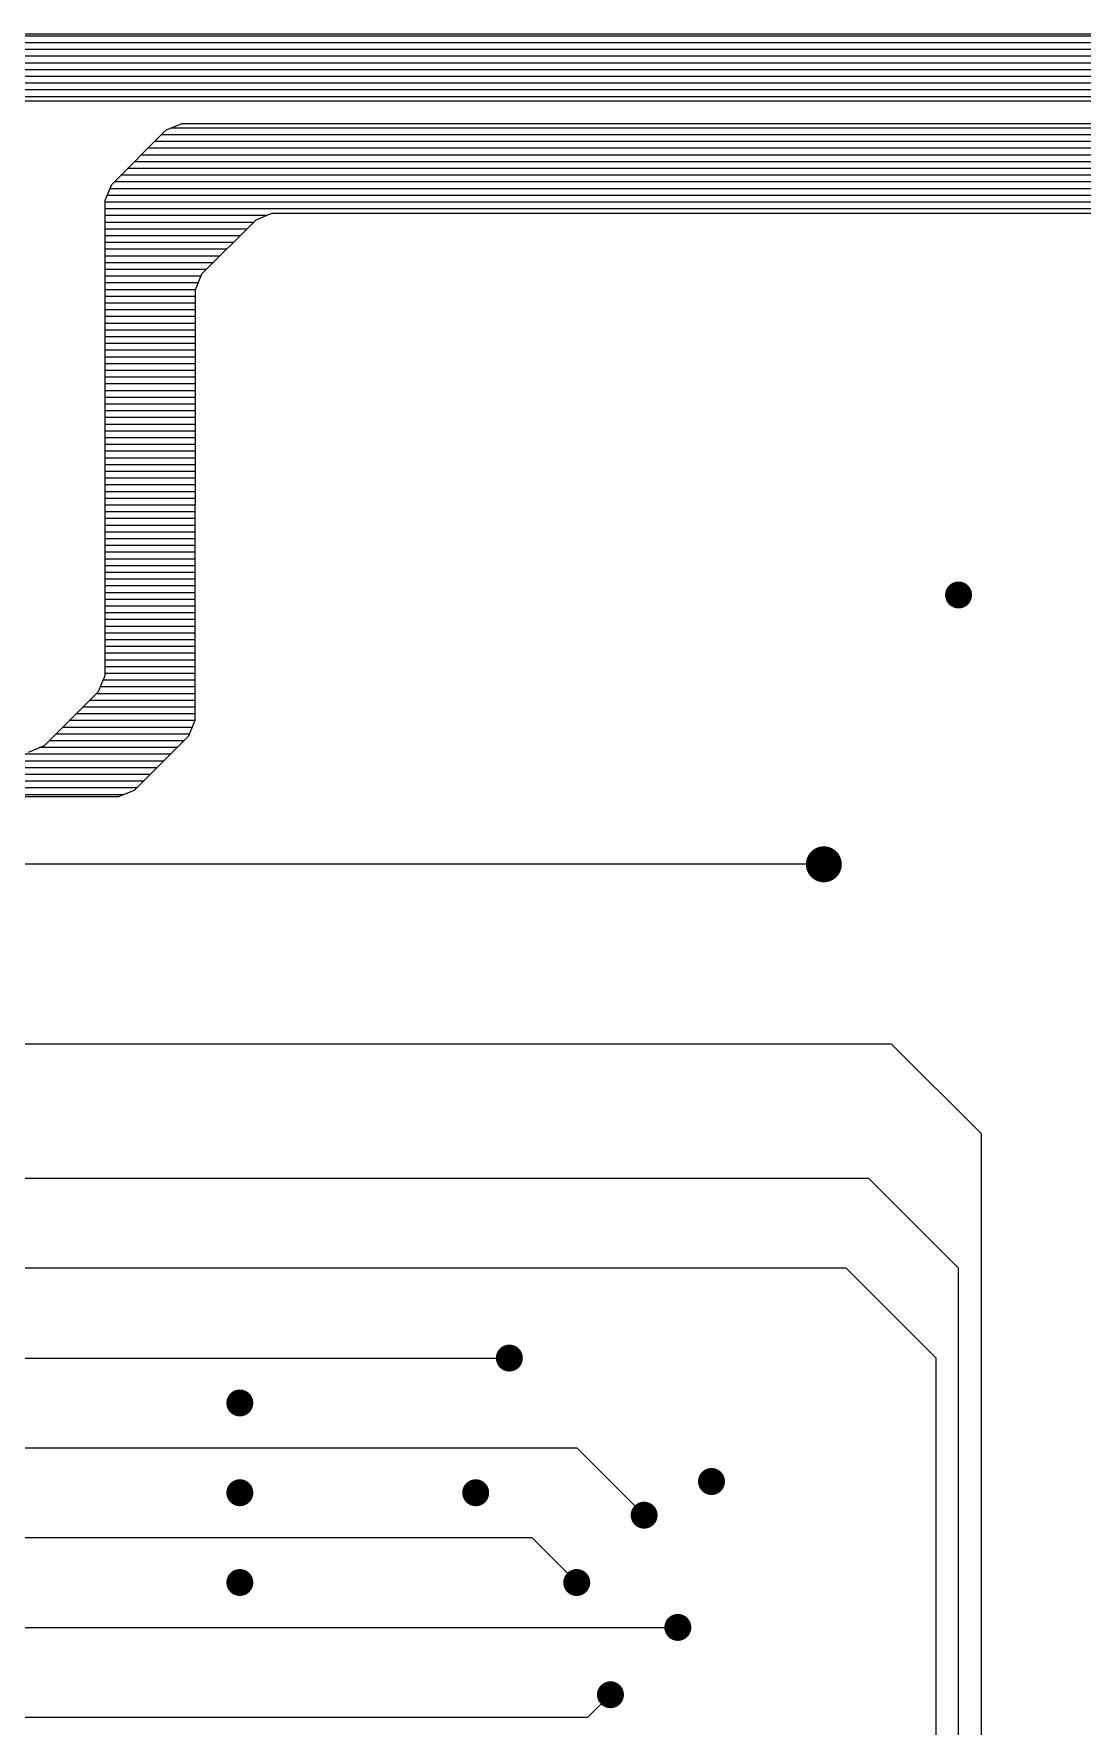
# Model space of a CAD drawing. Extents: x 295 to 953, y 10 to 290.
# Drawn here: x 720.23 to 749.86, y 167.87 to 215.75 of the extents above; entities that cross this region are included whole.
import ezdxf

# ---------------------------------------------------------------- set-up
doc = ezdxf.new("R2010")
doc.units = 0
doc.header["$LTSCALE"] = 5
doc.header["$MEASUREMENT"] = 0
doc.layers.get('0').update_dxf_attribs({"linetype": 'CONTINUOUS', "lineweight": 25})
doc.layers.add('DV-ABPB-A4_BOT', color=7, linetype='CONTINUOUS')

msp = doc.modelspace()

# ---------------------------------------------------------------- linework, layer by layer
at = {"color": 7}
for points, const_width in [([(746.561, 199.873, -1), (746.18, 199.873, -1)], 0.381), ([(742.815, 192.253, -1), (742.307, 192.253, -1)], 0.508), ([(733.861, 178.283, -1), (733.48, 178.283, -1)], 0.381), ([(726.241, 177.013, -1), (725.86, 177.013, -1)], 0.381), ([(726.241, 174.473, -1), (725.86, 174.473, -1)], 0.381), ([(732.909, 174.473, -1), (732.528, 174.473, -1)], 0.381), ([(739.576, 174.791, -1), (739.195, 174.791, -1)], 0.381), ([(737.671, 173.838, -1), (737.29, 173.838, -1)], 0.381), ([(726.241, 171.933, -1), (725.86, 171.933, -1)], 0.381), ([(735.766, 171.933, -1), (735.385, 171.933, -1)], 0.381), ([(738.624, 170.663, -1), (738.243, 170.663, -1)], 0.381), ([(736.719, 168.758, -1), (736.338, 168.758, -1)], 0.381)]:
    msp.add_lwpolyline(points, format="xyb", close=True, dxfattribs=dict(at, const_width=const_width))
at = {"layer": 'DV-ABPB-A4_BOT', "color": 7}
for p, q in [((802.505, 215.494), (705.479, 215.494)), ((802.141, 215.685), (705.842, 215.685)), ((705.995, 215.748), (801.989, 215.748)), ((802.886, 215.113), (705.098, 215.113)), ((802.695, 215.304), (705.289, 215.304)), ((803.457, 214.542), (704.527, 214.542)), ((803.267, 214.732), (704.717, 214.732)), ((803.076, 214.923), (704.908, 214.923)), ((803.838, 214.161), (704.146, 214.161)), ((803.648, 214.351), (704.336, 214.351)), ((803.996, 213.97), (703.988, 213.97)), ((800.084, 213.843), (708.535, 213.843)), ((723.96, 213.02), (724.41, 213.208)), ((799.121, 213.081), (724.102, 213.081)), ((724.41, 213.208), (798.814, 213.208)), ((722.429, 211.489), (723.96, 213.02)), ((799.584, 212.7), (723.64, 212.7)), ((799.393, 212.891), (723.831, 212.891)), ((800.155, 212.129), (723.069, 212.129)), ((799.965, 212.319), (723.259, 212.319)), ((799.774, 212.51), (723.45, 212.51)), ((800.536, 211.748), (722.688, 211.748)), ((800.346, 211.938), (722.878, 211.938)), ((722.243, 211.039), (722.429, 211.489)), ((800.925, 211.176), (722.299, 211.176)), ((800.846, 211.367), (722.378, 211.367)), ((800.727, 211.557), (722.497, 211.557)), ((722.241, 197.595), (722.243, 211.039)), ((800.981, 210.986), (722.243, 210.986)), ((800.981, 210.795), (722.243, 210.795)), ((726.95, 210.668), (726.5, 210.48)), ((796.274, 210.668), (726.95, 210.668)), ((726.797, 210.605), (722.243, 210.605)), ((726.434, 210.414), (722.243, 210.414)), ((726.244, 210.224), (722.243, 210.224)), ((726.5, 210.48), (724.969, 208.949)), ((726.053, 210.033), (722.243, 210.033)), ((725.863, 209.843), (722.243, 209.843)), ((725.672, 209.652), (722.243, 209.652)), ((725.482, 209.462), (722.243, 209.462)), ((725.291, 209.271), (722.243, 209.271)), ((725.101, 209.081), (722.243, 209.081)), ((724.943, 208.89), (722.243, 208.89)), ((724.969, 208.949), (724.783, 208.499)), ((724.864, 208.7), (722.243, 208.7)), ((724.786, 208.509), (722.243, 208.509)), ((724.783, 208.319), (722.243, 208.319)), ((724.783, 208.499), (724.781, 196.325)), ((724.783, 208.128), (722.243, 208.128)), ((724.783, 207.938), (722.243, 207.938)), ((724.783, 207.747), (722.243, 207.747)), ((724.783, 207.557), (722.243, 207.557)), ((724.783, 207.366), (722.243, 207.366)), ((724.783, 207.176), (722.243, 207.176)), ((724.783, 206.985), (722.243, 206.985)), ((724.783, 206.795), (722.243, 206.795)), ((724.783, 206.604), (722.243, 206.604)), ((724.783, 206.414), (722.243, 206.414)), ((724.783, 206.223), (722.243, 206.223)), ((724.783, 206.033), (722.243, 206.033)), ((724.783, 205.842), (722.243, 205.842)), ((724.783, 205.652), (722.243, 205.652)), ((724.783, 205.461), (722.243, 205.461)), ((724.783, 205.271), (722.243, 205.271)), ((724.783, 205.08), (722.243, 205.08)), ((724.783, 204.89), (722.243, 204.89)), ((724.783, 204.699), (722.243, 204.699)), ((724.783, 204.509), (722.243, 204.509)), ((724.783, 204.128), (722.241, 204.128)), ((724.783, 204.318), (722.243, 204.318)), ((724.783, 203.937), (722.241, 203.937)), ((724.783, 203.747), (722.241, 203.747)), ((724.783, 203.556), (722.241, 203.556)), ((724.783, 203.366), (722.241, 203.366)), ((724.783, 203.175), (722.241, 203.175)), ((724.783, 202.985), (722.241, 202.985)), ((724.783, 202.794), (722.241, 202.794)), ((724.783, 202.604), (722.241, 202.604)), ((724.781, 202.413), (722.241, 202.413)), ((724.781, 202.223), (722.241, 202.223)), ((724.781, 202.032), (722.241, 202.032)), ((724.781, 201.842), (722.241, 201.842)), ((724.781, 201.651), (722.241, 201.651)), ((724.781, 201.461), (722.241, 201.461)), ((724.781, 201.27), (722.241, 201.27)), ((724.781, 201.08), (722.241, 201.08)), ((724.781, 200.889), (722.241, 200.889)), ((724.781, 200.699), (722.241, 200.699)), ((724.781, 200.508), (722.241, 200.508)), ((724.781, 200.318), (722.241, 200.318)), ((724.781, 200.127), (722.241, 200.127)), ((724.781, 199.937), (722.241, 199.937)), ((724.781, 199.746), (722.241, 199.746)), ((724.781, 199.556), (722.241, 199.556)), ((724.781, 199.365), (722.241, 199.365)), ((724.781, 199.175), (722.241, 199.175)), ((724.781, 198.984), (722.241, 198.984)), ((724.781, 198.794), (722.241, 198.794)), ((724.781, 198.603), (722.241, 198.603)), ((724.781, 198.413), (722.241, 198.413)), ((724.781, 198.222), (722.241, 198.222)), ((724.781, 198.032), (722.241, 198.032)), ((724.781, 197.841), (722.241, 197.841)), ((722.055, 197.145), (722.241, 197.595)), ((724.781, 197.27), (722.106, 197.27)), ((724.781, 197.46), (722.185, 197.46)), ((724.781, 197.651), (722.241, 197.651)), ((720.524, 195.614), (722.055, 197.145)), ((724.781, 196.889), (721.796, 196.889)), ((724.781, 197.079), (721.987, 197.079)), ((724.778, 196.317), (721.225, 196.317)), ((724.781, 196.508), (721.415, 196.508)), ((724.781, 196.698), (721.606, 196.698)), ((724.781, 196.325), (724.595, 195.875)), ((724.621, 195.936), (720.844, 195.936)), ((724.699, 196.127), (721.034, 196.127)), ((724.595, 195.875), (723.064, 194.344)), ((724.082, 195.365), (710.287, 195.365)), ((720.074, 195.428), (720.524, 195.614)), ((724.273, 195.555), (720.381, 195.555)), ((724.463, 195.746), (720.653, 195.746)), ((723.701, 194.984), (709.734, 194.984)), ((723.892, 195.174), (709.924, 195.174)), ((723.511, 194.793), (709.541, 194.793)), ((723.32, 194.603), (709.734, 194.603)), ((723.13, 194.412), (709.924, 194.412)), ((722.766, 194.222), (710.287, 194.222)), ((722.614, 194.158), (710.44, 194.158)), ((723.064, 194.344), (722.614, 194.158)), ((742.561, 192.253), (717.796, 192.253)), ((717.796, 187.173), (744.466, 187.173)), ((744.466, 187.173), (747.006, 184.633)), ((747.006, 184.633), (747.006, 156.058)), ((743.831, 183.363), (713.986, 183.363)), ((746.371, 180.823), (743.831, 183.363)), ((743.196, 180.823), (713.986, 180.823)), ((745.736, 178.283), (743.196, 180.823)), ((746.371, 150.978), (746.371, 180.823)), ((716.526, 178.283), (733.671, 178.283)), ((745.736, 150.343), (745.736, 178.283)), ((716.526, 175.743), (735.576, 175.743)), ((735.576, 175.743), (737.481, 173.838)), ((711.446, 173.203), (734.306, 173.203)), ((734.306, 173.203), (735.576, 171.933)), ((716.526, 170.663), (738.433, 170.663)), ((735.893, 168.123), (736.528, 168.758)), ((711.446, 168.123), (735.893, 168.123))]:
    msp.add_line(p, q, dxfattribs=at)

doc.saveas('drawing.dxf')
